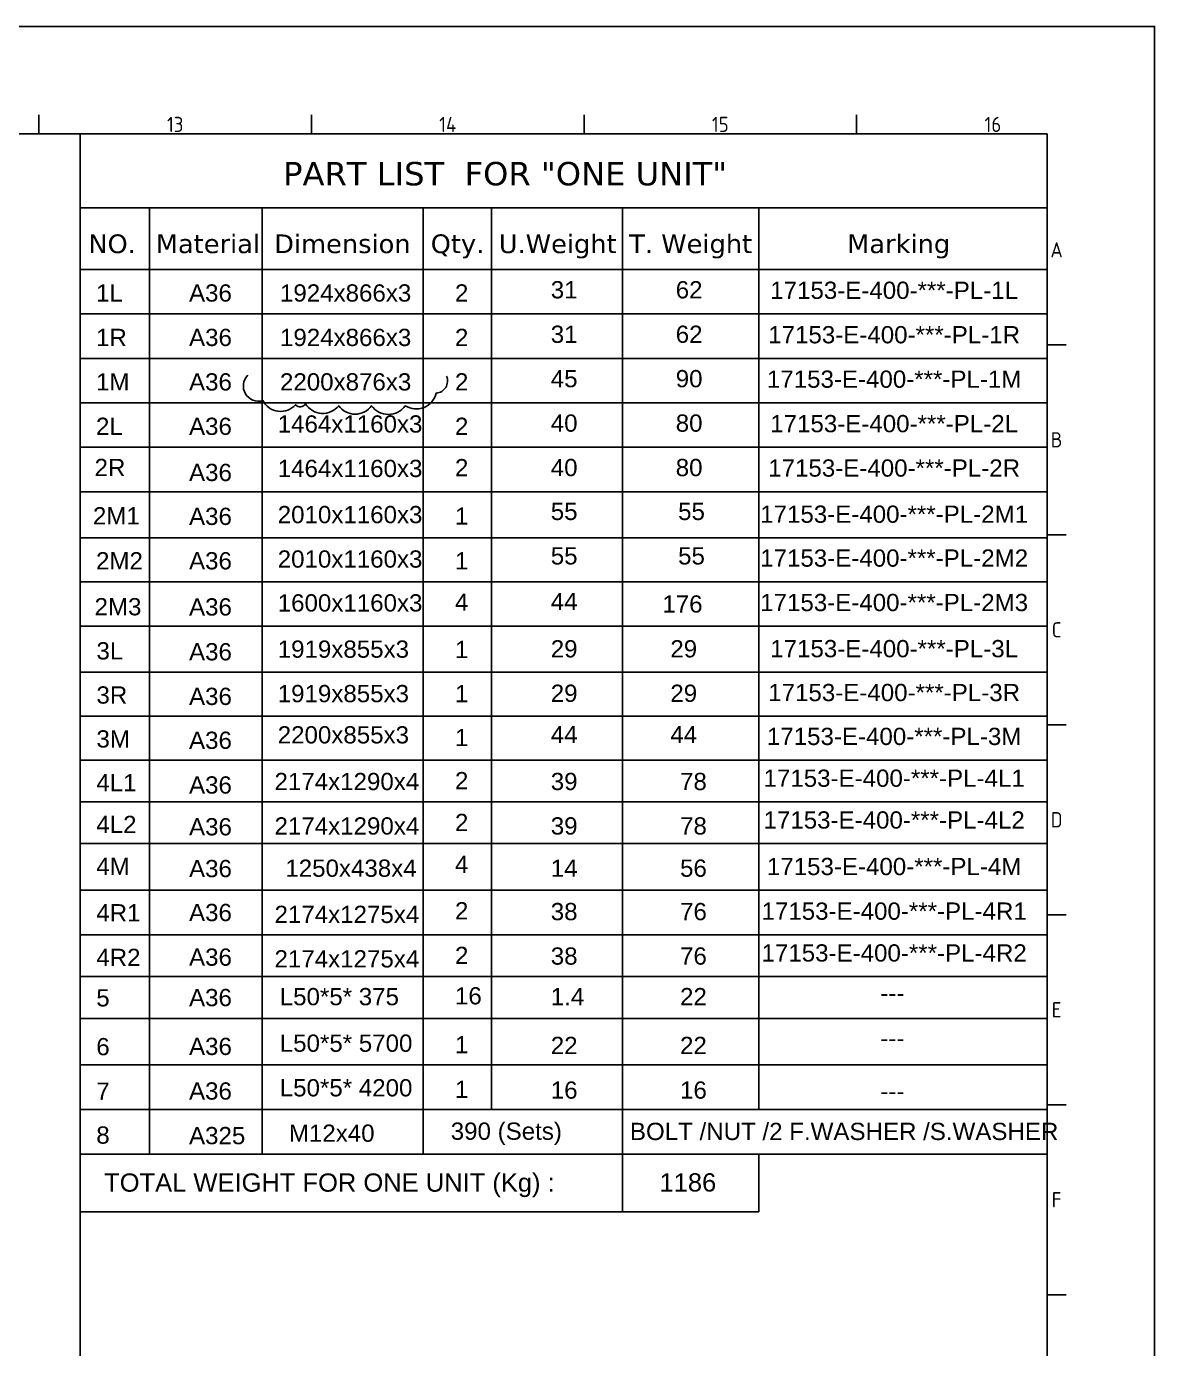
# Model space of a CAD drawing. Header units: inches. Extents: x 98758 to 118468, y 66787 to 119708.
# Drawn here: x 109324 to 112776, y 87596 to 91642 of the extents above; entities that cross this region are included whole.
import ezdxf
from ezdxf.enums import TextEntityAlignment as Align

# ---------------------------------------------------------------- set-up
doc = ezdxf.new("R2010")
doc.units = ezdxf.units.IN
doc.header["$MEASUREMENT"] = 0
for name, color, linetype in [('3', 3, 'Continuous'), ('CADRE', 5, 'Continuous'), ('PV-38C9D', 7, 'Continuous'), ('TEXT', 6, 'Continuous')]:
    doc.layers.add(name, color=color, linetype=linetype)
doc.styles.add('ISO Proportional', font='isocp.shx')
doc.styles.add('style1', font='verdana.ttf')
doc.styles.add('style10', font='swissl.ttf', dxfattribs={"height": 40})

# ---------------------------------------------------------------- blocks, each defined once
blk = doc.blocks.new('KADR')
at = {"layer": 'CADRE', "color": 2}
for p, q in [((237537.3, 8136.1), (237537.3, 8233.3)), ((238932.7, 8136.1), (238932.7, 8233.3)), ((240328, 8136.1), (240328, 8233.3)), ((241723.4, 8136.1), (241723.4, 8233.3)), ((242698.5, 7056.8), (242795.7, 7056.8)), ((242698.5, 6084.4), (242795.7, 6084.4)), ((242698.5, 5112), (242795.7, 5112)), ((242698.5, 4139.6), (242795.7, 4139.6)), ((242698.5, 3167.2), (242795.7, 3167.2)), ((242698.5, 2194.8), (242795.7, 2194.8))]:
    blk.add_line(p, q, dxfattribs=at)
at = {"layer": 'CADRE', "color": 1}
blk.add_lwpolyline([(220145.5, -7651), (243248.6, -7651), (243248.6, 8686.2), (220145.5, 8686.2)], close=True, dxfattribs=at)
at = {"layer": 'CADRE'}
blk.add_lwpolyline([(220695.6, -7100.9), (242698.5, -7100.9), (242698.5, 8136.1), (220695.6, 8136.1)], close=True, dxfattribs=at)
at = {"layer": 'CADRE', "color": 2, "style": 'ISO Proportional'}
for s, height, p in [('13', 77.79, (238235, 8184.7)), ('14', 77.79, (239630.3, 8184.7)), ('15', 77.79, (241025.7, 8184.7)), ('16', 77.79, (242421.1, 8184.7)), ('A', 77.8, (242747.1, 7543)), ('B', 77.8, (242747.1, 6570.6)), ('C', 77.8, (242747.1, 5598.2)), ('D', 77.8, (242747.1, 4625.8)), ('E', 77.8, (242747.1, 3653.4)), ('F', 77.8, (242747.1, 2681))]:
    blk.add_text(s, height=height, dxfattribs=at).set_placement(p, align=Align.MIDDLE)

msp = doc.modelspace()

# ---------------------------------------------------------------- linework, layer by layer
at = {"color": 5, "ltscale": 200}
msp.add_line((109488, 84816.6), (109488, 91312.7), dxfattribs=at)
at = {"color": 2}
msp.add_lwpolyline([(110001.6, 90574.3, 0.783722), (110047.4, 90496.9, 0.520567), (110147.8, 90484, 0.520567), (110147.8, 90484, 0.520567), (110177.9, 90486.9, 0.520567), (110279.7, 90481.2, 0.520567), (110279.7, 90481.2, 0.520567), (110380.1, 90481.2, 0.520567), (110380.1, 90481.2, 0.520567), (110483.3, 90481.2, 0.520567), (110483.3, 90481.2, 0.520567), (110577.9, 90519.8, 0.520567), (110577.9, 90519.8, 0.520567), (110609.5, 90571.4)], format="xyb", dxfattribs=at)
at = {"layer": '3'}
for p, q in [((109700.1, 88191.3), (109700.1, 91087)), ((110045.8, 88191.3), (110045.8, 91087)), ((110538, 88191.3), (110538, 91087)), ((110746.6, 88327.8), (110746.6, 91087)), ((111148, 88327.8), (111148, 91087)), ((111564.8, 88327.8), (111564.8, 91087)), ((112447.4, 90762), (109488, 90762)), ((112447.4, 90626.1), (109488, 90626.1)), ((112447.4, 90490.1), (109488, 90490.1)), ((112447.4, 90354.1), (109488, 90354.1)), ((112447.4, 90218.1), (109488, 90218.1)), ((112447.4, 90076.9), (109488, 90076.9)), ((112447.4, 89942.7), (109488, 89942.7)), ((112447.4, 89806.7), (109488, 89806.7)), ((112447.4, 89665.5), (109488, 89665.5)), ((112447.4, 89531.3), (109488, 89531.3)), ((112447.4, 89397), (109488, 89397)), ((112447.4, 89269.2), (109488, 89269.2)), ((112447.4, 89269.2), (109488, 89269.2)), ((112447.4, 89141.3), (109488, 89141.3)), ((112447.4, 89141.3), (109488, 89141.3)), ((112447.4, 88998.9), (109488, 88998.9)), ((112447.4, 88998.9), (109488, 88998.9)), ((112447.4, 88862.4), (109488, 88862.4)), ((112447.4, 88862.4), (109488, 88862.4)), ((112447.4, 88734.6), (109488, 88734.6)), ((112447.4, 88734.6), (109488, 88734.6)), ((112447.4, 88606.7), (109488, 88606.7)), ((112447.4, 88606.7), (109488, 88606.7)), ((112447.4, 88464.3), (109488, 88464.3)), ((112447.4, 88464.3), (109488, 88464.3)), ((112447.4, 88327.8), (109488, 88327.8)), ((112447.4, 88327.8), (109488, 88327.8)), ((112447.4, 88327.8), (109488, 88327.8)), ((111148, 88327.8), (111148, 88191.3)), ((112447.4, 88191.3), (109488, 88191.3)), ((112447.4, 88191.3), (109488, 88191.3)), ((112447.4, 88191.3), (109488, 88191.3)), ((112447.4, 88191.3), (109488, 88191.3))]:
    msp.add_line(p, q, dxfattribs=at)
at = {"layer": 'TEXT', "color": 5}
for p, q in [((109488, 88191.3), (109488, 91192.6)), ((112447.4, 91087), (109488, 91087)), ((112447.4, 90898), (109488, 90898)), ((112447.4, 88191.3), (109488, 88191.3)), ((109488, 88191.3), (112447.4, 88191.3)), ((112447.4, 88191.3), (109488, 88191.3)), ((112447.4, 88191.3), (109488, 88191.3)), ((112447.4, 88191.3), (109488, 88191.3)), ((109488, 88191.3), (109488, 88014.8)), ((111148, 88191.3), (111148, 88014.8)), ((111564.8, 88191.3), (111564.8, 88014.8)), ((109488, 88014.8), (111564.8, 88014.8))]:
    msp.add_line(p, q, dxfattribs=at)

# ---------------------------------------------------------------- block references
at = {"color": 11, "xscale": 0.5977893847728885, "yscale": 0.5977893847728885, "zscale": 0.5977893847728885}
msp.add_blockref('KADR', (-32635.2, 86449.1), dxfattribs=at)

# ---------------------------------------------------------------- texts
at = {"color": 2, "style": 'style1'}
for s, height, p in [('PART LIST  FOR "ONE UNIT"', 71.726, (110109.5, 91155.3)), ('NO.', 57.27, (109513.3, 90948)), ('Material', 57.27, (109719.8, 90948)), ('Dimension', 57.27, (110082, 90948)), ('Qty.', 57.27, (110561, 90948)), ('U.Weight', 57.27, (110769.3, 90948)), ('T. Weight', 57.27, (111168.6, 90948)), ('Marking', 57.27, (111835.6, 90948))]:
    msp.add_text(s, height=height, dxfattribs=at).set_placement(p)
at = {"layer": 'PV-38C9D', "style": 'style10'}
for s, height, p in [('31', 52.79, (110928.5, 90809.5)), ('62', 52.79, (111310.9, 90809.5)), ('1L', 52.79, (109536.8, 90799.7)), ('A36', 52.79, (109821.5, 90799.7)), ('1924x866x3', 52.79, (110099.8, 90799.7)), ('2', 52.8, (110635.3, 90799.7)), ('1R', 52.79, (109536.8, 90663.7)), ('A36', 52.79, (109821.5, 90663.7)), ('1924x866x3', 52.79, (110099.8, 90663.7)), ('2', 52.8, (110635.3, 90663.7)), ('31', 52.79, (110928.5, 90673.5)), ('62', 52.79, (111310.9, 90673.5)), ('1M', 52.79, (109536.8, 90527.7)), ('A36', 52.79, (109821.5, 90527.7)), ('2200x876x3', 52.79, (110099.8, 90527.7)), ('2', 52.8, (110635.3, 90527.7)), ('45', 52.79, (110928.5, 90537.6)), ('90', 52.79, (111310.9, 90537.6)), ('1464x1160x3', 52.792, (110092.9, 90398.9)), ('40', 52.79, (110928.5, 90401.6)), ('80', 52.79, (111310.9, 90401.6)), ('2L', 52.79, (109536.8, 90391.8)), ('A36', 52.79, (109821.5, 90391.8)), ('2', 52.8, (110635.3, 90391.8)), ('2R', 52.79, (109532.4, 90265.8)), ('A36', 52.79, (109821.5, 90250.6)), ('1464x1160x3', 52.792, (110092.9, 90262.9)), ('2', 52.8, (110635.3, 90265.2)), ('40', 52.79, (110928.5, 90265.6)), ('80', 52.79, (111310.9, 90265.6)), ('2M1', 52.79, (109527.4, 90118)), ('A36', 52.79, (109821.5, 90116.3)), ('2010x1160x3', 52.792, (110092.9, 90121.7)), ('1', 52.8, (110635.3, 90117.3)), ('55', 52.79, (110928.5, 90131.4)), ('55', 52.79, (111318.2, 90131.4)), ('55', 52.79, (110928.5, 89995.4)), ('55', 52.79, (111318.2, 89995.4)), ('2M2', 52.79, (109536.8, 89980.3)), ('A36', 52.79, (109821.5, 89980.3)), ('2010x1160x3', 52.792, (110092.9, 89985.7)), ('1', 52.8, (110635.3, 89980.3)), ('2M3', 52.79, (109532.4, 89839.8)), ('A36', 52.79, (109821.5, 89839.2)), ('1600x1160x3', 52.792, (110092.9, 89851.5)), ('4', 52.8, (110635.3, 89853.8)), ('44', 52.79, (110928.5, 89855.8)), ('176', 52.79, (111270, 89848.2)), ('1919x855x3', 52.79, (110092.9, 89710)), ('1', 52.8, (110635.3, 89709)), ('29', 52.79, (110928.5, 89711)), ('29', 52.79, (111294.4, 89711)), ('3L', 52.79, (109538.2, 89704.8)), ('A36', 52.79, (109821.5, 89702)), ('3R', 52.79, (109538.2, 89569.7)), ('A36', 52.79, (109821.5, 89565.5)), ('1919x855x3', 52.79, (110092.9, 89574)), ('1', 52.8, (110635.3, 89573.9)), ('29', 52.79, (110928.5, 89575)), ('29', 52.79, (111294.4, 89575)), ('3M', 52.79, (109538.2, 89435.4)), ('A36', 52.79, (109821.5, 89431.2)), ('2200x855x3', 52.79, (110092.9, 89447.8)), ('1', 52.8, (110635.3, 89439.6)), ('44', 52.79, (110928.5, 89448.8)), ('44', 52.79, (111294.4, 89448.8)), ('2174x1290x4', 52.792, (110083.1, 89305)), ('2', 52.8, (110635.3, 89307.5)), ('39', 52.79, (110928.5, 89305.1)), ('78', 52.79, (111324.1, 89305.1)), ('4L1', 52.79, (109537.7, 89301.4)), ('A36', 52.79, (109821.5, 89294.4)), ('4L2', 52.79, (109537.7, 89173.6)), ('A36', 52.79, (109821.5, 89166.5)), ('2174x1290x4', 52.792, (110083.1, 89169)), ('2', 52.8, (110635.3, 89179.7)), ('39', 52.79, (110928.5, 89169.1)), ('78', 52.79, (111324.1, 89169.1)), ('4M', 52.79, (109537.7, 89045.7)), ('A36', 52.79, (109821.5, 89038.7)), ('1250x438x4', 52.79, (110116.2, 89039.8)), ('4', 52.8, (110635.3, 89051.8)), ('14', 52.79, (110928.5, 89039.9)), ('56', 52.79, (111324.1, 89039.9)), ('4R1', 52.79, (109537.7, 88903.3)), ('A36', 52.79, (109821.5, 88904.2)), ('2', 52.8, (110635.3, 88909.4)), ('38', 52.79, (110928.5, 88907)), ('76', 52.79, (111324.1, 88907)), ('2174x1275x4', 52.792, (110083.1, 88898.5)), ('4R2', 52.79, (109537.7, 88766.8)), ('A36', 52.79, (109821.5, 88767.7)), ('2174x1275x4', 52.792, (110083.1, 88762.5)), ('2', 52.8, (110635.3, 88772.9)), ('38', 52.79, (110928.5, 88771)), ('76', 52.79, (111324.1, 88771)), ('5', 52.8, (109537.7, 88643.2)), ('A36', 52.79, (109821.5, 88644)), ('L50*5* 375', 52.79, (110099.1, 88646.8)), ('16', 52.79, (110635.3, 88649.3)), ('1.4', 52.79, (110928.5, 88646.8)), ('22', 52.79, (111324.1, 88646.8)), ('---', 52.79, (111937.2, 88657.8)), ('A36', 52.79, (109821.5, 88494.6)), ('L50*5* 5700', 52.792, (110099.1, 88504.4)), ('1', 52.8, (110635.3, 88499.9)), ('22', 52.79, (110928.5, 88497.4)), ('22', 52.79, (111324.1, 88497.4)), ('6', 52.8, (109537.7, 88493.8)), ('---', 52.79, (111937.2, 88519.6)), ('7', 52.8, (109537.7, 88357.3)), ('A36', 52.79, (109821.5, 88358.1)), ('L50*5* 4200', 52.792, (110099.1, 88367.9)), ('1', 52.8, (110635.3, 88363.3)), ('16', 52.79, (110928.5, 88360.9)), ('16', 52.79, (111324.1, 88360.9)), ('---', 52.79, (111937.2, 88357.5)), ('8', 52.8, (109537.7, 88223.3)), ('A325', 52.79, (109821.5, 88221.6)), ('M12x40', 52.79, (110127, 88229)), ('390 (Sets)', 52.79, (110622.4, 88235.2)), ('BOLT /NUT /2 F.WASHER /S.WASHER', 52.792, (111170.7, 88234.4)), ('TOTAL WEIGHT FOR ONE UNIT (Kg) :', 55.872, (109561.7, 88076.4)), ('1186', 55.87, (111261.3, 88076.9))]:
    msp.add_text(s, height=height, dxfattribs=at).set_placement(p)
for s, p in [('17153-E-400-***-PL-1L', (111979.3, 90834.4)), ('17153-E-400-***-PL-1R', (111979.3, 90698.4)), ('17153-E-400-***-PL-1M', (111979.3, 90562.4)), ('17153-E-400-***-PL-2L', (111979.3, 90426.4)), ('17153-E-400-***-PL-2R', (111979.3, 90290.5)), ('17153-E-400-***-PL-2M1', (111979.3, 90149.3)), ('17153-E-400-***-PL-2M2', (111979.3, 90015)), ('17153-E-400-***-PL-2M3', (111979.3, 89879.1)), ('17153-E-400-***-PL-3L', (111979.3, 89737.9)), ('17153-E-400-***-PL-3R', (111979.3, 89603.6)), ('17153-E-400-***-PL-3M', (111979.3, 89469.4)), ('17153-E-400-***-PL-4L1', (111979.3, 89341.5)), ('17153-E-400-***-PL-4L2', (111979.3, 89213.7)), ('17153-E-400-***-PL-4M', (111979.3, 89071.3)), ('17153-E-400-***-PL-4R1', (111979.3, 88934.8)), ('17153-E-400-***-PL-4R2', (111979.3, 88806.9))]:
    msp.add_text(s, height=52.792, dxfattribs=at).set_placement(p, align=Align.MIDDLE_CENTER)

doc.saveas('drawing.dxf')
